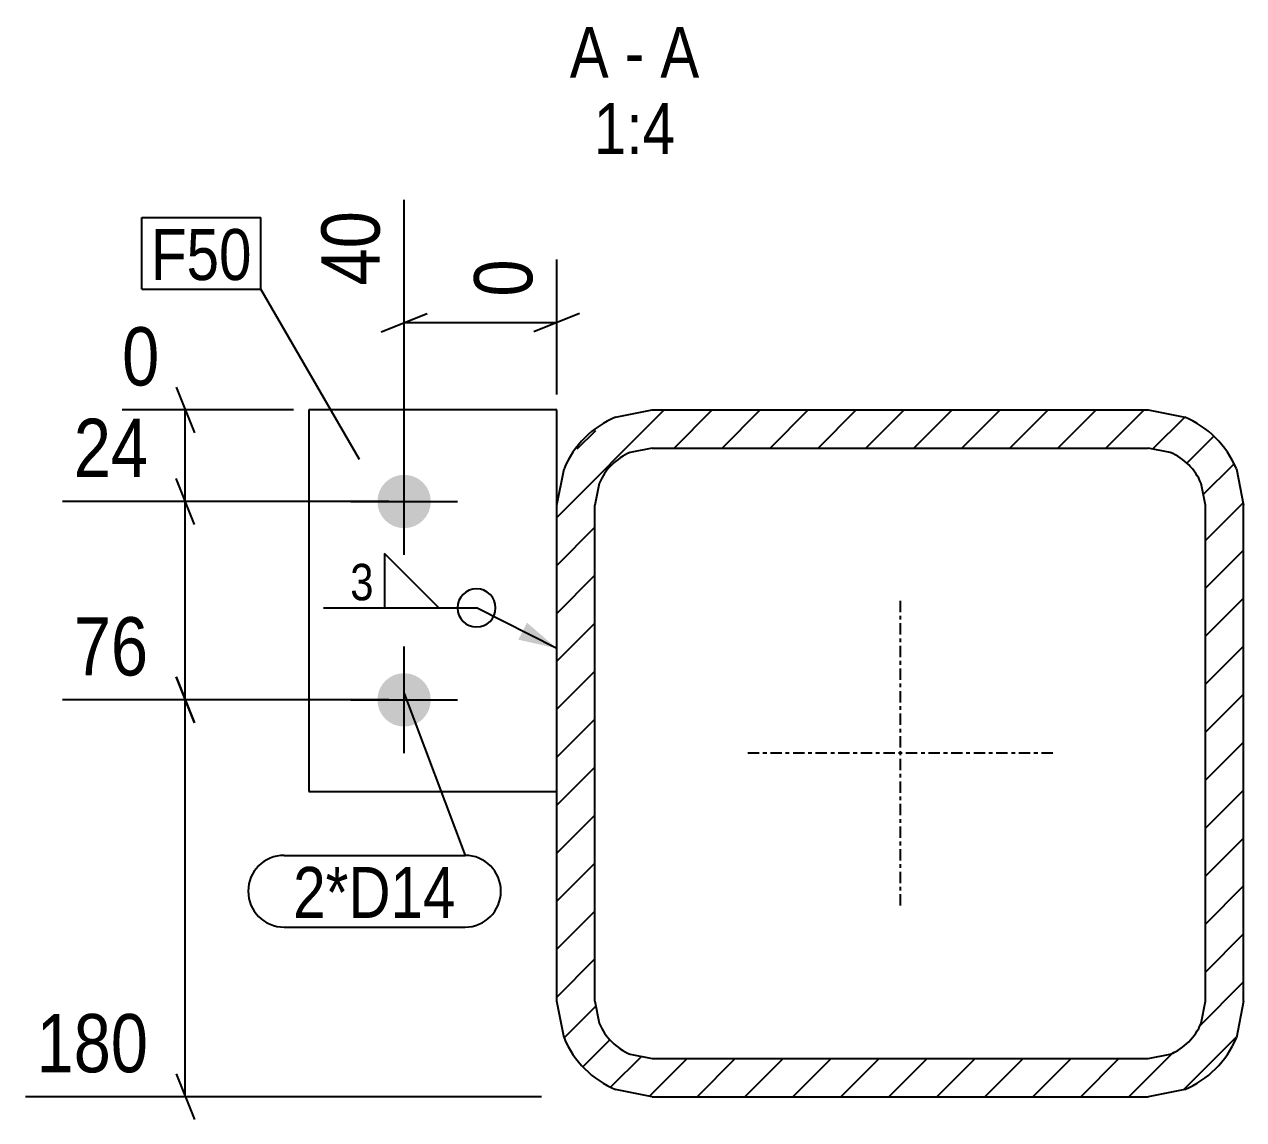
# Model space of a CAD drawing. Header units: millimetres. Extents: x 12 to 36620, y 8 to 819.
# Drawn here: x 26674.1 to 26993.6, y 9.6 to 296.6 of the extents above; entities that cross this region are included whole.
import ezdxf

# ---------------------------------------------------------------- set-up
doc = ezdxf.new("R2010")
doc.units = ezdxf.units.MM
doc.linetypes.add('DXK_LINE_DOT2', pattern=[3.9198, 1.9599, -1.9599])
doc.linetypes.add('DXK_LINE_DOT3', pattern=[5.9187, 2.979, -0.9799, 0.9799, -0.9799])
for name, color, linetype in [('MÅLSÆTNING', 7, 'Continuous'), ('STÅL', 7, 'Continuous'), ('TEKST', 7, 'Continuous')]:
    doc.layers.add(name, color=color, linetype=linetype)
doc.styles.add('Arial Narrow', font='ARIALN.TTF', dxfattribs={"height": 0.2})

msp = doc.modelspace()

# ---------------------------------------------------------------- hatches: boundary and pattern name
at = {"layer": 'STÅL', "linetype": 'Continuous'}
h = msp.add_hatch(dxfattribs=at)
h.set_pattern_fill('', scale=2.8, style=0, pattern_type=0)
h.set_pattern_definition([(45, (26815.535, 31.033), (-6.28618, 6.28618), [])])
h.paths.add_polyline_path([(26813.63, 40.6), (26815.54, 31.03), (26820.95, 22.92), (26829.07, 17.5), (26838.63, 15.6), (26968.63, 15.6), (26978.2, 17.5), (26986.31, 22.92), (26991.73, 31.03), (26993.63, 40.6), (26993.63, 170.6), (26991.73, 180.17), (26986.31, 188.28), (26978.2, 193.7), (26968.63, 195.6), (26838.63, 195.6), (26829.07, 193.7), (26820.95, 188.28), (26815.54, 180.17), (26813.63, 170.6)])
h.paths.add_polyline_path([(26824.77, 176.34), (26828.03, 181.21), (26832.89, 184.46), (26838.63, 185.6), (26968.63, 185.6), (26974.37, 184.46), (26979.24, 181.21), (26982.49, 176.34), (26983.63, 170.6), (26983.63, 40.6), (26982.49, 34.86), (26979.24, 29.99), (26974.37, 26.74), (26968.63, 25.6), (26838.63, 25.6), (26832.89, 26.74), (26828.03, 29.99), (26824.77, 34.86), (26823.63, 40.6), (26823.63, 170.6)])
for points in [[(26773.63, 178.6, -1), (26773.63, 164.6, -1)], [(26773.63, 126.6, -1), (26773.63, 112.6, -1)]]:
    msp.add_hatch(color=96, dxfattribs=at).paths.add_polyline_path(points)
at = {"layer": 'TEKST', "linetype": 'Continuous'}
msp.add_hatch(color=3, dxfattribs=at).paths.add_polyline_path([(26805.83, 139.84), (26813.63, 133.1), (26803.58, 135.38)])

# ---------------------------------------------------------------- linework, layer by layer
at = {"layer": 'MÅLSÆTNING', "color": 7, "linetype": 'Continuous'}
for p, q in [((26773.63, 175.6), (26773.63, 250.63)), ((26813.63, 199.6), (26813.63, 235.05)), ((26767.63, 216.1), (26779.63, 220.9)), ((26819.63, 220.9), (26807.63, 216.1)), ((26773.63, 218.5), (26813.63, 218.5)), ((26713.88, 201.6), (26718.68, 189.6)), ((26716.28, 171.6), (26716.28, 195.6)), ((26718.68, 165.6), (26713.88, 177.6)), ((26718.68, 165.6), (26713.88, 177.6)), ((26769.63, 171.6), (26684.15, 171.6)), ((26769.63, 171.6), (26684.15, 171.6)), ((26716.28, 119.6), (26716.28, 171.6)), ((26718.68, 113.6), (26713.88, 125.6)), ((26713.88, 125.6), (26718.68, 113.6)), ((26769.63, 119.6), (26684.15, 119.6)), ((26769.63, 119.6), (26684.15, 119.6)), ((26716.28, 15.6), (26716.28, 119.6)), ((26713.88, 21.6), (26718.68, 9.6)), ((26809.63, 15.6), (26674.4, 15.6))]:
    msp.add_line(p, q, dxfattribs=at)
at = {"layer": 'STÅL', "color": 2, "linetype": 'Continuous'}
for p, q in [((26748.63, 195.6), (26748.63, 95.6)), ((26813.63, 195.6), (26748.63, 195.6)), ((26813.63, 170.6), (26813.63, 195.6)), ((26829.07, 193.7), (26838.63, 195.6)), ((26838.63, 195.6), (26968.63, 195.6)), ((26968.63, 195.6), (26978.2, 193.7)), ((26838.63, 185.6), (26832.89, 184.46)), ((26838.63, 185.6), (26968.63, 185.6)), ((26974.37, 184.46), (26968.63, 185.6)), ((26813.63, 170.6), (26815.54, 180.17)), ((26991.73, 180.17), (26993.63, 170.6)), ((26824.77, 176.34), (26823.63, 170.6)), ((26983.63, 170.6), (26982.49, 176.34)), ((26813.63, 40.6), (26813.63, 170.6)), ((26823.63, 40.6), (26823.63, 170.6)), ((26983.63, 40.6), (26983.63, 170.6)), ((26993.63, 40.6), (26993.63, 170.6)), ((26748.63, 95.6), (26813.63, 95.6)), ((26815.54, 31.03), (26813.63, 40.6)), ((26823.63, 40.6), (26824.77, 34.86)), ((26982.49, 34.86), (26983.63, 40.6)), ((26993.63, 40.6), (26991.73, 31.03)), ((26832.89, 26.74), (26838.63, 25.6)), ((26838.63, 25.6), (26968.63, 25.6)), ((26968.63, 25.6), (26974.37, 26.74)), ((26838.63, 15.6), (26829.07, 17.5)), ((26978.2, 17.5), (26968.63, 15.6)), ((26838.63, 15.6), (26968.63, 15.6))]:
    msp.add_line(p, q, dxfattribs=at)
at = {"layer": 'STÅL', "color": 96, "linetype": 'Continuous'}
for p, q in [((26773.63, 157.6), (26773.63, 185.6)), ((26759.63, 171.6), (26787.63, 171.6)), ((26773.63, 105.6), (26773.63, 133.6)), ((26759.63, 119.6), (26787.63, 119.6))]:
    msp.add_line(p, q, dxfattribs=at)
at = {"layer": 'STÅL', "color": 7, "linetype": 'DXK_LINE_DOT2'}
msp.add_line((26813.63, 95.6), (26813.63, 170.6), dxfattribs=at)
at = {"layer": 'STÅL', "color": 7, "linetype": 'DXK_LINE_DOT3'}
for p, q in [((26903.63, 145.6), (26903.63, 65.6)), ((26943.63, 105.6), (26863.63, 105.6))]:
    msp.add_line(p, q, dxfattribs=at)
at = {"layer": 'STÅL', "color": 2, "linetype": 'Continuous'}
for centre, radius, start, end in [((26838.63, 170.6), 25, 112.5, 157.5), ((26968.63, 170.6), 25, 22.5, 67.5), ((26838.63, 170.6), 15, 112.5, 157.5), ((26968.63, 170.6), 15, 22.5, 67.5), ((26838.63, 40.6), 15, 202.5, 247.5), ((26968.63, 40.6), 15, 292.5, 337.5), ((26838.63, 40.6), 25, 202.5, 247.5), ((26968.63, 40.6), 25, 292.5, 337.5)]:
    msp.add_arc(centre, radius, start, end, dxfattribs=at)
at = {"layer": 'TEKST', "color": 7, "linetype": 'Continuous'}
for p, q in [((26704.86, 246.03), (26736.08, 246.03)), ((26704.86, 227.23), (26704.86, 246.03)), ((26736.08, 227.23), (26736.08, 246.03)), ((26704.86, 227.23), (26736.08, 227.23)), ((26773.63, 121.29), (26789.59, 78.86)), ((26742.16, 78.86), (26789.59, 78.86)), ((26742.16, 60.06), (26789.59, 60.06))]:
    msp.add_line(p, q, dxfattribs=at)
at = {"layer": 'TEKST', "color": 3, "linetype": 'Continuous'}
for p, q in [((26782.76, 143.71), (26768.47, 158)), ((26768.47, 158), (26768.47, 143.71)), ((26768.47, 143.71), (26782.76, 143.71)), ((26813.63, 133.1), (26792.61, 143.71))]:
    msp.add_line(p, q, dxfattribs=at)
for start, end in [(90, 270), (270, 90)]:
    msp.add_arc((26792.61, 143.71), 5, start, end, dxfattribs=at)
at = {"layer": 'TEKST', "color": 7, "linetype": 'Continuous'}
for centre, start, end in [((26742.16, 69.46), 90, 270), ((26789.59, 69.46), 270, 90)]:
    msp.add_arc(centre, 9.4, start, end, dxfattribs=at)

# ---------------------------------------------------------------- wipeouts: each hides what was drawn before it
at = {"color": 0, "linetype": 'Continuous'}
for points, layer in [([(26770.43, 250.92), (26748.03, 250.92), (26748.03, 225.02), (26770.43, 225.02)], 'MÅLSÆTNING'), ([(26709.77, 174.8), (26709.77, 197.2), (26683.87, 197.2), (26683.87, 174.8)], 'MÅLSÆTNING'), ([(26709.77, 122.8), (26709.77, 145.2), (26683.87, 145.2), (26683.87, 122.8)], 'MÅLSÆTNING'), ([(26709.77, 18.8), (26709.77, 41.2), (26674.12, 41.2), (26674.12, 18.8)], 'MÅLSÆTNING'), ([(26827.27, 282.63), (26827.27, 296.63), (26817.04, 296.63), (26817.04, 282.63)], 'TEKST'), ([(26836.57, 282.63), (26836.57, 296.63), (26831.47, 296.63), (26831.47, 282.63)], 'TEKST'), ([(26850.99, 282.63), (26850.99, 296.63), (26840.77, 296.63), (26840.77, 282.63)], 'TEKST'), ([(26844.68, 262.63), (26844.68, 276.63), (26823.35, 276.63), (26823.35, 262.63)], 'TEKST')]:
    msp.add_wipeout(points, dxfattribs=at).dxf.layer = layer
at = {"color": 0}
for points in [[(26733.68, 229.63), (26733.68, 243.63), (26707.26, 243.63), (26707.26, 229.63)], [(26766.41, 144.91), (26766.41, 156.51), (26758.72, 156.51), (26758.72, 144.91)], [(26787.19, 62.46), (26787.19, 76.46), (26744.56, 76.46), (26744.56, 62.46)]]:
    msp.add_wipeout(points, dxfattribs=at).dxf.layer = 'TEKST'

# ---------------------------------------------------------------- next in the draw order: linework, layer by layer
at = {"layer": 'MÅLSÆTNING', "color": 7, "linetype": 'Continuous'}
msp.add_line((26744.63, 195.6), (26699.73, 195.6), dxfattribs=at)
at = {"layer": 'TEKST', "color": 7, "linetype": 'Continuous'}
msp.add_line((26761.93, 182.62), (26736.08, 227.23), dxfattribs=at)
at = {"layer": 'TEKST', "color": 3, "linetype": 'Continuous'}
msp.add_line((26752.52, 143.71), (26792.61, 143.71), dxfattribs=at)

# ---------------------------------------------------------------- next in the draw order: texts
at = {"layer": 'MÅLSÆTNING', "color": 3, "linetype": 'Continuous', "style": 'Arial Narrow'}
msp.add_text('40', height=15.271, rotation=90.0002, dxfattribs=at).set_placement((26767.23, 228.22))
for s, p in [('24', (26687.07, 178)), ('76', (26687.07, 126)), ('180', (26677.32, 22))]:
    msp.add_text(s, height=15.271, dxfattribs=at).set_placement(p)
at = {"layer": 'TEKST', "color": 3, "linetype": 'Continuous', "style": 'Arial Narrow'}
for s, height, p in [('A', 13.36, (26817.04, 282.63)), ('A', 13.36, (26840.77, 282.63)), ('-', 13.36, (26831.47, 282.63)), ('1:4', 13.362, (26823.35, 262.63))]:
    msp.add_text(s, height=height, dxfattribs=at).set_placement(p)
at = {"layer": 'TEKST', "color": 3, "style": 'Arial Narrow'}
msp.add_text('3', height=9.54, dxfattribs=at).set_placement((26759.52, 145.71))

# ---------------------------------------------------------------- next in the draw order: wipeouts: each hides what was drawn before it
at = {"color": 0, "linetype": 'Continuous'}
for points in [[(26810.43, 238.25), (26788.03, 238.25), (26788.03, 222.1), (26810.43, 222.1)], [(26712.68, 198.8), (26712.68, 221.2), (26696.53, 221.2), (26696.53, 198.8)]]:
    msp.add_wipeout(points, dxfattribs=at).dxf.layer = 'MÅLSÆTNING'
at = {"color": 0}
for points in [[(26733.68, 229.63), (26733.68, 243.63), (26707.26, 243.63), (26707.26, 229.63)], [(26787.19, 62.46), (26787.19, 76.46), (26744.56, 76.46), (26744.56, 62.46)]]:
    msp.add_wipeout(points, dxfattribs=at).dxf.layer = 'TEKST'

# ---------------------------------------------------------------- next in the draw order: texts
at = {"layer": 'MÅLSÆTNING', "color": 3, "linetype": 'Continuous', "style": 'Arial Narrow'}
msp.add_text('0', height=15.27, rotation=90.0002, dxfattribs=at).set_placement((26807.23, 225.3))
msp.add_text('0', height=15.27, dxfattribs=at).set_placement((26699.73, 202))
at = {"layer": 'TEKST', "color": 3, "style": 'Arial Narrow'}
for s, p in [('F50', (26707.26, 229.63)), ('2*D14', (26744.56, 62.46))]:
    msp.add_text(s, height=13.362, dxfattribs=at).set_placement(p)

doc.saveas('drawing.dxf')
